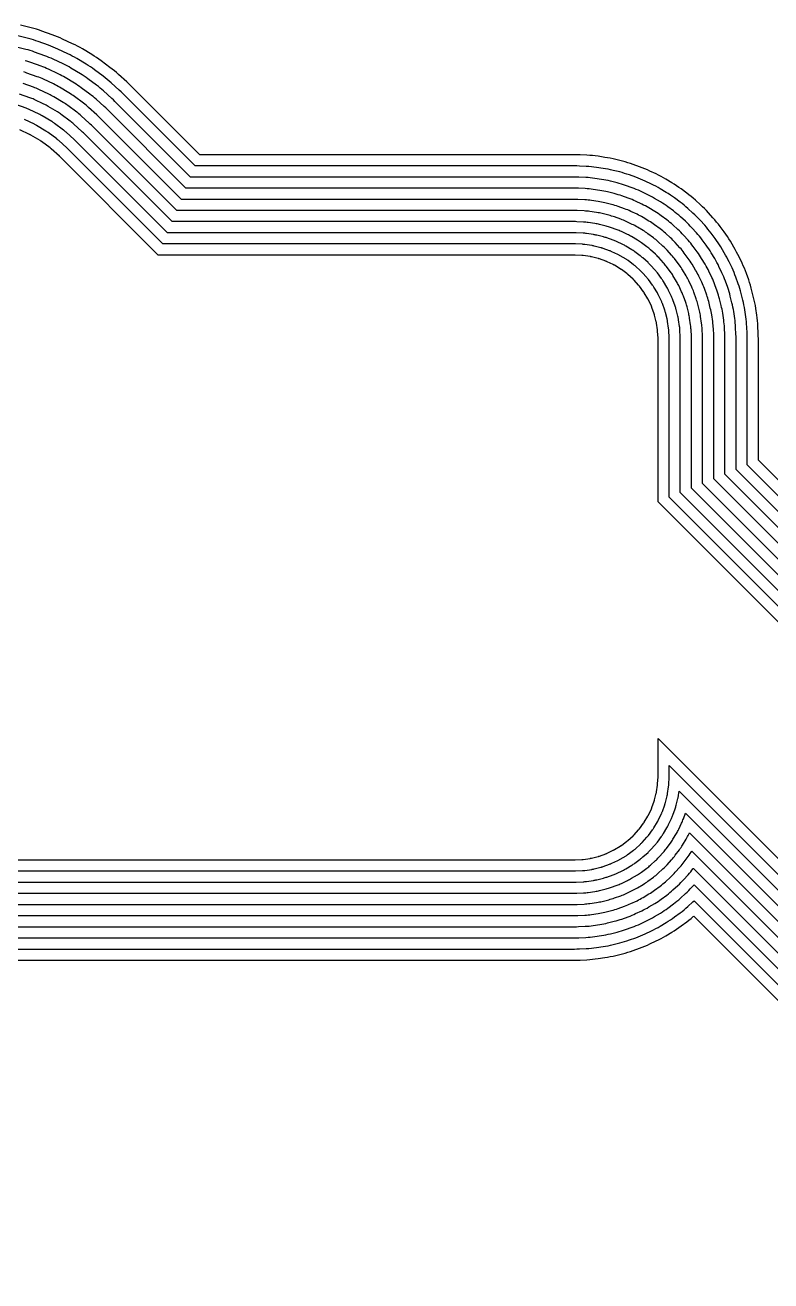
# Model space of a CAD drawing. Header units: metres. Extents: x 1.4 to 44.2, y 0.1 to 33.9.
# Drawn here: x 20.099 to 22.775, y 0.309 to 4.815 of the extents above; entities that cross this region are included whole.
import ezdxf

# ---------------------------------------------------------------- set-up
doc = ezdxf.new("R2010")
doc.units = ezdxf.units.M

msp = doc.modelspace()

# ---------------------------------------------------------------- linework, layer by layer
for points in [[(24.5309, 1.3961), (22.69, 3.237), (22.69, 3.69), (22.6899, 3.6991), (22.6896, 3.7082), (22.6884, 3.7327), (22.6878, 3.7417), (22.687, 3.7508), (22.686, 3.7598), (22.6848, 3.7688), (22.6812, 3.7931), (22.6798, 3.802), (22.6781, 3.811), (22.6762, 3.8199), (22.6741, 3.8287), (22.6682, 3.8525), (22.6658, 3.8613), (22.6633, 3.87), (22.6606, 3.8786), (22.6576, 3.8872), (22.6494, 3.9103), (22.6462, 3.9188), (22.6428, 3.9273), (22.6392, 3.9356), (22.6355, 3.9439), (22.625, 3.9661), (22.621, 3.9742), (22.6168, 3.9823), (22.6124, 3.9902), (22.6079, 3.9981), (22.5952, 4.0191), (22.5905, 4.0269), (22.5855, 4.0345), (22.5804, 4.042), (22.5751, 4.0493), (22.5605, 4.069), (22.555, 4.0762), (22.5493, 4.0833), (22.5434, 4.0903), (22.5374, 4.0971), (22.5209, 4.1153), (22.5148, 4.1219), (22.5084, 4.1284), (22.5019, 4.1348), (22.4953, 4.1409), (22.4771, 4.1574), (22.4703, 4.1634), (22.4633, 4.1693), (22.4562, 4.175), (22.449, 4.1805), (22.4293, 4.1951), (22.422, 4.2004), (22.4145, 4.2055), (22.4069, 4.2105), (22.3991, 4.2152), (22.3781, 4.2279), (22.3702, 4.2324), (22.3623, 4.2368), (22.3542, 4.241), (22.3461, 4.245), (22.3239, 4.2555), (22.3156, 4.2592), (22.3073, 4.2628), (22.2988, 4.2662), (22.2903, 4.2694), (22.2672, 4.2776), (22.2586, 4.2806), (22.25, 4.2833), (22.2413, 4.2858), (22.2325, 4.2882), (22.2087, 4.2941), (22.1999, 4.2962), (22.191, 4.2981), (22.182, 4.2998), (22.1731, 4.3012), (22.1488, 4.3048), (22.1398, 4.306), (22.1308, 4.307), (22.1217, 4.3078), (22.1127, 4.3084), (22.0882, 4.3096), (22.0791, 4.3099), (22.07, 4.31), (20.7092, 4.31), (20.4496, 4.5696), (20.4431, 4.576), (20.4365, 4.5821), (20.4074, 4.6085), (20.4006, 4.6145), (20.3936, 4.6204), (20.3865, 4.6261), (20.3793, 4.6316), (20.3478, 4.655), (20.3404, 4.6603), (20.3329, 4.6654), (20.3253, 4.6704), (20.3176, 4.6751), (20.2839, 4.6953), (20.276, 4.6999), (20.2681, 4.7043), (20.26, 4.7085), (20.2519, 4.7124), (20.2164, 4.7292), (20.2081, 4.733), (20.1998, 4.7366), (20.1913, 4.74), (20.1828, 4.7431), (20.1458, 4.7564), (20.1372, 4.7593), (20.1286, 4.762), (20.1199, 4.7646), (20.1111, 4.7669), (20.073, 4.7764)], [(24.5474, 1.4361), (22.73, 3.2536), (22.73, 3.69), (22.7299, 3.7001), (22.7295, 3.7101), (22.7283, 3.7346), (22.7277, 3.7447), (22.7268, 3.7547), (22.7257, 3.7647), (22.7244, 3.7747), (22.7208, 3.7989), (22.7192, 3.8089), (22.7173, 3.8188), (22.7152, 3.8286), (22.7129, 3.8384), (22.707, 3.8622), (22.7044, 3.8719), (22.7016, 3.8816), (22.6986, 3.8912), (22.6953, 3.9007), (22.687, 3.9238), (22.6835, 3.9332), (22.6798, 3.9426), (22.6758, 3.9518), (22.6716, 3.961), (22.6611, 3.9832), (22.6567, 3.9922), (22.6521, 4.0011), (22.6472, 4.0099), (22.6422, 4.0186), (22.6295, 4.0397), (22.6243, 4.0483), (22.6188, 4.0567), (22.6131, 4.065), (22.6072, 4.0731), (22.5926, 4.0928), (22.5865, 4.1009), (22.5802, 4.1087), (22.5737, 4.1164), (22.5671, 4.1239), (22.5506, 4.1421), (22.5437, 4.1495), (22.5367, 4.1567), (22.5295, 4.1637), (22.5221, 4.1706), (22.5039, 4.1871), (22.4964, 4.1937), (22.4887, 4.2002), (22.4809, 4.2065), (22.4728, 4.2126), (22.4531, 4.2272), (22.445, 4.2331), (22.4367, 4.2388), (22.4283, 4.2443), (22.4197, 4.2495), (22.3986, 4.2622), (22.3899, 4.2672), (22.3811, 4.2721), (22.3722, 4.2767), (22.3632, 4.2811), (22.341, 4.2916), (22.3318, 4.2958), (22.3226, 4.2998), (22.3132, 4.3035), (22.3038, 4.307), (22.2807, 4.3153), (22.2712, 4.3186), (22.2616, 4.3216), (22.2519, 4.3244), (22.2422, 4.327), (22.2184, 4.3329), (22.2086, 4.3352), (22.1988, 4.3373), (22.1889, 4.3392), (22.1789, 4.3408), (22.1547, 4.3444), (22.1447, 4.3457), (22.1347, 4.3468), (22.1247, 4.3477), (22.1146, 4.3483), (22.0901, 4.3495), (22.0801, 4.3499), (22.07, 4.35), (20.7258, 4.35), (20.4779, 4.5979), (20.4707, 4.6049), (20.4633, 4.6118), (20.4342, 4.6382), (20.4267, 4.6448), (20.419, 4.6513), (20.4111, 4.6576), (20.4031, 4.6637), (20.3716, 4.6871), (20.3634, 4.693), (20.3551, 4.6987), (20.3467, 4.7042), (20.3381, 4.7094), (20.3044, 4.7296), (20.2958, 4.7347), (20.2869, 4.7395), (20.278, 4.7442), (20.269, 4.7486), (20.2335, 4.7654), (20.2243, 4.7696), (20.2151, 4.7735), (20.2057, 4.7773), (20.1963, 4.7808), (20.1593, 4.794), (20.1498, 4.7973), (20.1402, 4.8003), (20.1305, 4.8031), (20.1208, 4.8057), (20.0827, 4.8152)], [(24.5143, 1.3561), (22.65, 3.2204), (22.65, 3.69), (22.6499, 3.6981), (22.6496, 3.7062), (22.6484, 3.7307), (22.6479, 3.7388), (22.6472, 3.7469), (22.6463, 3.7549), (22.6452, 3.7629), (22.6416, 3.7872), (22.6404, 3.7952), (22.6389, 3.8032), (22.6372, 3.8111), (22.6353, 3.819), (22.6294, 3.8428), (22.6273, 3.8506), (22.625, 3.8584), (22.6226, 3.8661), (22.62, 3.8738), (22.6117, 3.8969), (22.6089, 3.9044), (22.6059, 3.912), (22.6027, 3.9194), (22.5993, 3.9268), (22.5888, 3.949), (22.5853, 3.9562), (22.5815, 3.9634), (22.5776, 3.9705), (22.5735, 3.9775), (22.5609, 3.9986), (22.5567, 4.0055), (22.5523, 4.0122), (22.5477, 4.0189), (22.5429, 4.0255), (22.5283, 4.0452), (22.5234, 4.0516), (22.5184, 4.058), (22.5131, 4.0642), (22.5078, 4.0702), (22.4913, 4.0884), (22.4858, 4.0943), (22.4801, 4.1001), (22.4743, 4.1058), (22.4684, 4.1113), (22.4502, 4.1278), (22.4442, 4.1331), (22.438, 4.1384), (22.4316, 4.1434), (22.4252, 4.1483), (22.4055, 4.1629), (22.3989, 4.1677), (22.3922, 4.1723), (22.3855, 4.1767), (22.3786, 4.1809), (22.3575, 4.1935), (22.3505, 4.1976), (22.3434, 4.2015), (22.3362, 4.2053), (22.329, 4.2088), (22.3068, 4.2193), (22.2994, 4.2227), (22.292, 4.2259), (22.2844, 4.2289), (22.2769, 4.2317), (22.2538, 4.24), (22.2461, 4.2426), (22.2384, 4.245), (22.2306, 4.2473), (22.2228, 4.2494), (22.199, 4.2553), (22.1911, 4.2572), (22.1832, 4.2589), (22.1752, 4.2604), (22.1672, 4.2616), (22.1429, 4.2652), (22.1349, 4.2663), (22.1269, 4.2672), (22.1188, 4.2679), (22.1107, 4.2684), (22.0862, 4.2696), (22.0781, 4.2699), (22.07, 4.27), (20.6927, 4.27), (20.4213, 4.5413), (20.4155, 4.547), (20.4096, 4.5525), (20.3805, 4.5789), (20.3744, 4.5843), (20.3682, 4.5895), (20.3619, 4.5945), (20.3555, 4.5994), (20.3239, 4.6228), (20.3174, 4.6276), (20.3107, 4.6322), (20.3039, 4.6366), (20.297, 4.6408), (20.2633, 4.661), (20.2563, 4.6651), (20.2492, 4.669), (20.242, 4.6727), (20.2348, 4.6763), (20.1993, 4.6931), (20.1919, 4.6964), (20.1844, 4.6996), (20.1769, 4.7026), (20.1693, 4.7055), (20.1324, 4.7187), (20.1247, 4.7213), (20.117, 4.7238), (20.1092, 4.726), (20.1014, 4.7281), (20.0633, 4.7376)], [(24.4977, 1.3161), (22.61, 3.2039), (22.61, 3.69), (22.6099, 3.6971), (22.6097, 3.7042), (22.6085, 3.7287), (22.608, 3.7359), (22.6074, 3.7429), (22.6066, 3.75), (22.6057, 3.7571), (22.6021, 3.7813), (22.6009, 3.7884), (22.5996, 3.7954), (22.5982, 3.8023), (22.5965, 3.8092), (22.5906, 3.833), (22.5887, 3.8399), (22.5868, 3.8468), (22.5846, 3.8536), (22.5823, 3.8603), (22.574, 3.8834), (22.5716, 3.8901), (22.5689, 3.8967), (22.5661, 3.9032), (22.5631, 3.9097), (22.5526, 3.9319), (22.5495, 3.9382), (22.5462, 3.9446), (22.5428, 3.9508), (22.5392, 3.957), (22.5266, 3.978), (22.5229, 3.9841), (22.519, 3.99), (22.515, 3.9959), (22.5108, 4.0017), (22.4962, 4.0214), (22.4919, 4.027), (22.4874, 4.0326), (22.4829, 4.038), (22.4781, 4.0434), (22.4617, 4.0615), (22.4568, 4.0668), (22.4518, 4.0718), (22.4468, 4.0768), (22.4415, 4.0817), (22.4234, 4.0981), (22.418, 4.1029), (22.4126, 4.1074), (22.407, 4.1119), (22.4014, 4.1162), (22.3817, 4.1308), (22.3759, 4.135), (22.37, 4.139), (22.3641, 4.1429), (22.358, 4.1466), (22.337, 4.1592), (22.3308, 4.1628), (22.3246, 4.1662), (22.3182, 4.1695), (22.3119, 4.1726), (22.2897, 4.1831), (22.2832, 4.1861), (22.2767, 4.1889), (22.2701, 4.1916), (22.2634, 4.194), (22.2403, 4.2023), (22.2336, 4.2046), (22.2268, 4.2068), (22.2199, 4.2087), (22.213, 4.2106), (22.1892, 4.2165), (22.1823, 4.2182), (22.1754, 4.2196), (22.1684, 4.2209), (22.1613, 4.2221), (22.1371, 4.2257), (22.13, 4.2266), (22.1229, 4.2274), (22.1159, 4.228), (22.1087, 4.2285), (22.0842, 4.2297), (22.0771, 4.2299), (22.07, 4.23), (20.6761, 4.23), (20.3931, 4.5131), (20.388, 4.518), (20.3827, 4.5229), (20.3536, 4.5492), (20.3483, 4.554), (20.3429, 4.5585), (20.3373, 4.563), (20.3316, 4.5673), (20.3001, 4.5907), (20.2943, 4.5949), (20.2885, 4.5989), (20.2825, 4.6028), (20.2764, 4.6065), (20.2428, 4.6267), (20.2366, 4.6303), (20.2304, 4.6337), (20.2241, 4.637), (20.2177, 4.6401), (20.1822, 4.6569), (20.1757, 4.6599), (20.1691, 4.6627), (20.1625, 4.6653), (20.1559, 4.6678), (20.1189, 4.681), (20.1122, 4.6833), (20.1054, 4.6855), (20.0985, 4.6875)], [(24.4812, 1.2761), (22.57, 3.1873), (22.57, 3.69), (22.5699, 3.6961), (22.5697, 3.7023), (22.5685, 3.7268), (22.5681, 3.7329), (22.5676, 3.739), (22.5669, 3.7451), (22.5661, 3.7512), (22.5625, 3.7755), (22.5615, 3.7815), (22.5604, 3.7876), (22.5591, 3.7936), (22.5577, 3.7995), (22.5518, 3.8233), (22.5502, 3.8293), (22.5485, 3.8352), (22.5466, 3.841), (22.5446, 3.8468), (22.5364, 3.8699), (22.5342, 3.8757), (22.532, 3.8814), (22.5295, 3.887), (22.527, 3.8926), (22.5165, 3.9148), (22.5138, 3.9203), (22.511, 3.9257), (22.508, 3.9311), (22.5049, 3.9364), (22.4923, 3.9574), (22.4891, 3.9627), (22.4857, 3.9678), (22.4823, 3.9729), (22.4787, 3.9778), (22.4641, 3.9975), (22.4604, 4.0024), (22.4565, 4.0072), (22.4526, 4.0119), (22.4485, 4.0165), (22.432, 4.0347), (22.4279, 4.0392), (22.4236, 4.0436), (22.4192, 4.0479), (22.4147, 4.052), (22.3965, 4.0685), (22.3919, 4.0726), (22.3872, 4.0765), (22.3824, 4.0804), (22.3775, 4.0841), (22.3578, 4.0987), (22.3529, 4.1023), (22.3478, 4.1057), (22.3427, 4.1091), (22.3374, 4.1123), (22.3164, 4.1249), (22.3111, 4.128), (22.3057, 4.131), (22.3003, 4.1338), (22.2948, 4.1365), (22.2726, 4.147), (22.267, 4.1495), (22.2614, 4.152), (22.2557, 4.1542), (22.2499, 4.1564), (22.2268, 4.1646), (22.221, 4.1666), (22.2152, 4.1685), (22.2093, 4.1702), (22.2033, 4.1718), (22.1795, 4.1777), (22.1736, 4.1791), (22.1676, 4.1804), (22.1615, 4.1815), (22.1555, 4.1825), (22.1312, 4.1861), (22.1251, 4.1869), (22.119, 4.1876), (22.1129, 4.1881), (22.1068, 4.1885), (22.0823, 4.1897), (22.0761, 4.1899), (22.07, 4.19), (20.6595, 4.19), (20.3648, 4.4848), (20.3604, 4.4891), (20.3559, 4.4932), (20.3268, 4.5196), (20.3222, 4.5237), (20.3175, 4.5276), (20.3127, 4.5315), (20.3078, 4.5352), (20.2763, 4.5586), (20.2713, 4.5622), (20.2662, 4.5656), (20.2611, 4.569), (20.2559, 4.5722), (20.2222, 4.5924), (20.2169, 4.5955), (20.2115, 4.5984), (20.2061, 4.6013), (20.2006, 4.604), (20.1651, 4.6207), (20.1595, 4.6233), (20.1538, 4.6257), (20.1481, 4.628), (20.1424, 4.6301), (20.1054, 4.6434), (20.0996, 4.6454), (20.0938, 4.6472)], [(24.4646, 1.2361), (22.53, 3.1707), (22.53, 3.69), (22.5299, 3.6952), (22.5298, 3.7003), (22.5286, 3.7248), (22.5282, 3.73), (22.5278, 3.7351), (22.5272, 3.7402), (22.5265, 3.7453), (22.5229, 3.7696), (22.5221, 3.7747), (22.5212, 3.7798), (22.5201, 3.7848), (22.5189, 3.7898), (22.513, 3.8136), (22.5116, 3.8186), (22.5102, 3.8235), (22.5086, 3.8285), (22.507, 3.8333), (22.4987, 3.8564), (22.4969, 3.8613), (22.495, 3.866), (22.493, 3.8708), (22.4908, 3.8755), (22.4803, 3.8976), (22.4781, 3.9023), (22.4757, 3.9069), (22.4732, 3.9114), (22.4706, 3.9158), (22.458, 3.9369), (22.4553, 3.9413), (22.4525, 3.9456), (22.4496, 3.9498), (22.4466, 3.954), (22.4319, 3.9737), (22.4288, 3.9778), (22.4256, 3.9818), (22.4223, 3.9858), (22.4189, 3.9896), (22.4024, 4.0078), (22.3989, 4.0116), (22.3953, 4.0153), (22.3916, 4.0189), (22.3878, 4.0224), (22.3696, 4.0389), (22.3658, 4.0423), (22.3618, 4.0456), (22.3578, 4.0488), (22.3537, 4.0519), (22.334, 4.0666), (22.3298, 4.0696), (22.3256, 4.0725), (22.3213, 4.0753), (22.3169, 4.078), (22.2958, 4.0906), (22.2914, 4.0932), (22.2869, 4.0957), (22.2823, 4.0981), (22.2776, 4.1003), (22.2555, 4.1108), (22.2508, 4.113), (22.246, 4.115), (22.2413, 4.1169), (22.2364, 4.1187), (22.2133, 4.127), (22.2085, 4.1286), (22.2035, 4.1302), (22.1986, 4.1316), (22.1936, 4.133), (22.1698, 4.1389), (22.1648, 4.1401), (22.1598, 4.1412), (22.1547, 4.1421), (22.1496, 4.1429), (22.1253, 4.1465), (22.1202, 4.1472), (22.1151, 4.1478), (22.11, 4.1482), (22.1048, 4.1486), (22.0803, 4.1498), (22.0752, 4.1499), (22.07, 4.15), (20.643, 4.15), (20.3365, 4.4565), (20.3328, 4.4601), (20.329, 4.4636), (20.2999, 4.49), (20.2961, 4.4934), (20.2921, 4.4967), (20.2881, 4.4999), (20.284, 4.503), (20.2524, 4.5264), (20.2483, 4.5295), (20.244, 4.5324), (20.2397, 4.5352), (20.2353, 4.5379), (20.2016, 4.5581), (20.1972, 4.5607), (20.1927, 4.5632), (20.1881, 4.5655), (20.1835, 4.5678), (20.1479, 4.5846), (20.1433, 4.5867), (20.1385, 4.5888), (20.1337, 4.5907), (20.1289, 4.5925), (20.0919, 4.6057)], [(24.448, 1.1961), (22.49, 3.1542), (22.49, 3.69), (22.49, 3.6942), (22.4898, 3.6984), (22.4886, 3.7229), (22.4883, 3.727), (22.488, 3.7312), (22.4875, 3.7353), (22.487, 3.7395), (22.4834, 3.7637), (22.4827, 3.7678), (22.4819, 3.772), (22.4811, 3.776), (22.4801, 3.7801), (22.4742, 3.8039), (22.4731, 3.8079), (22.4719, 3.8119), (22.4707, 3.8159), (22.4693, 3.8199), (22.461, 3.843), (22.4596, 3.8469), (22.458, 3.8507), (22.4564, 3.8546), (22.4547, 3.8584), (22.4442, 3.8805), (22.4423, 3.8843), (22.4404, 3.888), (22.4384, 3.8917), (22.4363, 3.8953), (22.4237, 3.9163), (22.4215, 3.9199), (22.4192, 3.9234), (22.4169, 3.9268), (22.4144, 3.9302), (22.3998, 3.9499), (22.3973, 3.9532), (22.3947, 3.9565), (22.392, 3.9597), (22.3892, 3.9628), (22.3728, 3.981), (22.3699, 3.984), (22.367, 3.987), (22.364, 3.9899), (22.361, 3.9928), (22.3428, 4.0092), (22.3397, 4.012), (22.3365, 4.0147), (22.3332, 4.0173), (22.3299, 4.0198), (22.3102, 4.0344), (22.3068, 4.0369), (22.3034, 4.0392), (22.2999, 4.0415), (22.2963, 4.0437), (22.2753, 4.0563), (22.2717, 4.0584), (22.268, 4.0604), (22.2643, 4.0623), (22.2605, 4.0642), (22.2384, 4.0747), (22.2346, 4.0764), (22.2307, 4.078), (22.2269, 4.0796), (22.223, 4.081), (22.1999, 4.0893), (22.1959, 4.0907), (22.1919, 4.0919), (22.1879, 4.0931), (22.1839, 4.0942), (22.1601, 4.1001), (22.156, 4.1011), (22.152, 4.1019), (22.1478, 4.1027), (22.1437, 4.1034), (22.1195, 4.107), (22.1153, 4.1075), (22.1112, 4.108), (22.107, 4.1083), (22.1029, 4.1086), (22.0784, 4.1098), (22.0742, 4.11), (22.07, 4.11), (20.6264, 4.11), (20.3082, 4.4282), (20.3052, 4.4311), (20.3022, 4.434), (20.2731, 4.4603), (20.2699, 4.4631), (20.2667, 4.4658), (20.2635, 4.4684), (20.2602, 4.4709), (20.2286, 4.4943), (20.2252, 4.4968), (20.2218, 4.4991), (20.2183, 4.5014), (20.2147, 4.5036), (20.1811, 4.5238), (20.1775, 4.5259), (20.1738, 4.5279), (20.1701, 4.5298), (20.1663, 4.5316), (20.1308, 4.5484), (20.1271, 4.5502), (20.1232, 4.5518), (20.1193, 4.5534), (20.1154, 4.5548), (20.0785, 4.568)], [(24.4315, 1.1561), (22.45, 3.1376), (22.45, 3.69), (22.45, 3.6932), (22.4499, 3.6964), (22.4487, 3.7209), (22.4485, 3.7241), (22.4482, 3.7273), (22.4478, 3.7304), (22.4474, 3.7336), (22.4438, 3.7579), (22.4433, 3.761), (22.4427, 3.7641), (22.442, 3.7673), (22.4413, 3.7704), (22.4354, 3.7942), (22.4345, 3.7973), (22.4336, 3.8003), (22.4327, 3.8034), (22.4316, 3.8064), (22.4234, 3.8295), (22.4223, 3.8325), (22.4211, 3.8354), (22.4198, 3.8384), (22.4185, 3.8413), (22.408, 3.8634), (22.4066, 3.8663), (22.4051, 3.8691), (22.4036, 3.8719), (22.402, 3.8747), (22.3894, 3.8957), (22.3877, 3.8985), (22.386, 3.9011), (22.3842, 3.9038), (22.3823, 3.9063), (22.3677, 3.9261), (22.3657, 3.9286), (22.3638, 3.9311), (22.3617, 3.9335), (22.3596, 3.9359), (22.3431, 3.9541), (22.3409, 3.9564), (22.3387, 3.9587), (22.3364, 3.9609), (22.3341, 3.9631), (22.3159, 3.9796), (22.3135, 3.9817), (22.3111, 3.9838), (22.3086, 3.9857), (22.3061, 3.9877), (22.2863, 4.0023), (22.2838, 4.0042), (22.2811, 4.006), (22.2785, 4.0077), (22.2757, 4.0094), (22.2547, 4.022), (22.2519, 4.0236), (22.2491, 4.0251), (22.2463, 4.0266), (22.2434, 4.028), (22.2213, 4.0385), (22.2184, 4.0398), (22.2154, 4.0411), (22.2125, 4.0423), (22.2095, 4.0434), (22.1864, 4.0516), (22.1834, 4.0527), (22.1803, 4.0536), (22.1773, 4.0545), (22.1742, 4.0554), (22.1504, 4.0613), (22.1473, 4.062), (22.1441, 4.0627), (22.141, 4.0633), (22.1379, 4.0638), (22.1136, 4.0674), (22.1104, 4.0678), (22.1073, 4.0682), (22.1041, 4.0685), (22.1009, 4.0687), (22.0764, 4.0699), (22.0732, 4.07), (22.07, 4.07), (20.6098, 4.07), (20.2799, 4.3999), (20.2776, 4.4021), (20.2753, 4.4043), (20.2462, 4.4307), (20.2438, 4.4328), (20.2414, 4.4349), (20.2389, 4.4369), (20.2363, 4.4388), (20.2048, 4.4622), (20.2022, 4.4641), (20.1996, 4.4659), (20.1969, 4.4676), (20.1942, 4.4693), (20.1605, 4.4895), (20.1577, 4.4911), (20.1549, 4.4926), (20.1521, 4.4941), (20.1492, 4.4955), (20.1137, 4.5123), (20.1108, 4.5136), (20.1079, 4.5149), (20.1049, 4.516), (20.102, 4.5171), (20.065, 4.5304)], [(24.4149, 1.1161), (22.41, 3.121), (22.41, 3.69), (22.41, 3.6922), (22.4099, 3.6944), (22.4087, 3.7189), (22.4086, 3.7211), (22.4084, 3.7233), (22.4081, 3.7255), (22.4078, 3.7277), (22.4042, 3.752), (22.4039, 3.7542), (22.4035, 3.7563), (22.403, 3.7585), (22.4025, 3.7607), (22.3966, 3.7845), (22.396, 3.7866), (22.3954, 3.7887), (22.3947, 3.7908), (22.394, 3.7929), (22.3857, 3.816), (22.385, 3.8181), (22.3841, 3.8201), (22.3833, 3.8222), (22.3823, 3.8242), (22.3719, 3.8463), (22.3709, 3.8483), (22.3699, 3.8503), (22.3688, 3.8522), (22.3677, 3.8541), (22.3551, 3.8752), (22.3539, 3.8771), (22.3527, 3.8789), (22.3515, 3.8807), (22.3502, 3.8825), (22.3356, 3.9022), (22.3342, 3.904), (22.3328, 3.9057), (22.3314, 3.9074), (22.33, 3.9091), (22.3135, 3.9272), (22.312, 3.9288), (22.3104, 3.9304), (22.3088, 3.932), (22.3072, 3.9335), (22.2891, 3.95), (22.2874, 3.9514), (22.2857, 3.9528), (22.284, 3.9542), (22.2822, 3.9556), (22.2625, 3.9702), (22.2607, 3.9715), (22.2589, 3.9727), (22.2571, 3.9739), (22.2552, 3.9751), (22.2341, 3.9877), (22.2322, 3.9888), (22.2303, 3.9899), (22.2283, 3.9909), (22.2263, 3.9919), (22.2042, 4.0023), (22.2022, 4.0033), (22.2001, 4.0041), (22.1981, 4.005), (22.196, 4.0057), (22.1729, 4.014), (22.1708, 4.0147), (22.1687, 4.0154), (22.1666, 4.016), (22.1645, 4.0166), (22.1407, 4.0225), (22.1385, 4.023), (22.1363, 4.0235), (22.1342, 4.0239), (22.132, 4.0242), (22.1077, 4.0278), (22.1055, 4.0281), (22.1033, 4.0284), (22.1011, 4.0286), (22.0989, 4.0287), (22.0744, 4.0299), (22.0722, 4.03), (22.07, 4.03), (20.5933, 4.03), (20.2516, 4.3716), (20.2501, 4.3732), (20.2484, 4.3747), (20.2193, 4.4011), (20.2177, 4.4025), (20.216, 4.4039), (20.2143, 4.4053), (20.2125, 4.4067), (20.181, 4.4301), (20.1792, 4.4313), (20.1774, 4.4326), (20.1755, 4.4338), (20.1736, 4.435), (20.1399, 4.4552), (20.138, 4.4563), (20.1361, 4.4573), (20.1341, 4.4583), (20.1321, 4.4593), (20.0966, 4.4761)], [(24.3983, 1.0761), (22.37, 3.1045), (22.37, 3.69), (22.37, 3.6912), (22.37, 3.6925), (22.3687, 3.717), (22.3687, 3.7182), (22.3686, 3.7194), (22.3684, 3.7206), (22.3683, 3.7219), (22.3647, 3.7461), (22.3645, 3.7473), (22.3642, 3.7485), (22.364, 3.7497), (22.3637, 3.7509), (22.3577, 3.7747), (22.3574, 3.7759), (22.3571, 3.7771), (22.3567, 3.7783), (22.3563, 3.7794), (22.3481, 3.8025), (22.3476, 3.8037), (22.3472, 3.8048), (22.3467, 3.8059), (22.3462, 3.8071), (22.3357, 3.8292), (22.3352, 3.8303), (22.3346, 3.8314), (22.334, 3.8325), (22.3334, 3.8336), (22.3208, 3.8546), (22.3201, 3.8557), (22.3195, 3.8567), (22.3188, 3.8577), (22.318, 3.8587), (22.3034, 3.8784), (22.3027, 3.8794), (22.3019, 3.8803), (22.3011, 3.8813), (22.3003, 3.8822), (22.2838, 3.9004), (22.283, 3.9013), (22.2821, 3.9021), (22.2813, 3.903), (22.2804, 3.9038), (22.2622, 3.9203), (22.2613, 3.9211), (22.2603, 3.9219), (22.2594, 3.9227), (22.2584, 3.9234), (22.2387, 3.938), (22.2377, 3.9388), (22.2367, 3.9395), (22.2357, 3.9401), (22.2346, 3.9408), (22.2136, 3.9534), (22.2125, 3.954), (22.2114, 3.9546), (22.2103, 3.9552), (22.2092, 3.9557), (22.1871, 3.9662), (22.1859, 3.9667), (22.1848, 3.9672), (22.1837, 3.9676), (22.1825, 3.9681), (22.1594, 3.9763), (22.1583, 3.9767), (22.1571, 3.9771), (22.1559, 3.9774), (22.1547, 3.9777), (22.1309, 3.9837), (22.1297, 3.984), (22.1285, 3.9842), (22.1273, 3.9845), (22.1261, 3.9847), (22.1019, 3.9883), (22.1006, 3.9884), (22.0994, 3.9886), (22.0982, 3.9887), (22.097, 3.9887), (22.0725, 3.99), (22.0712, 3.99), (22.07, 3.99), (20.5767, 3.99), (20.2234, 4.3434), (20.2225, 4.3442), (20.2216, 4.345), (20.1925, 4.3714), (20.1916, 4.3722), (20.1906, 4.373), (20.1897, 4.3738), (20.1887, 4.3745), (20.1571, 4.3979), (20.1561, 4.3986), (20.1551, 4.3993), (20.1541, 4.4), (20.1531, 4.4007), (20.1194, 4.4208), (20.1183, 4.4215), (20.1172, 4.4221), (20.1161, 4.4226), (20.115, 4.4232), (20.0795, 4.4399)], [(19.98, 1.82), (22.07, 1.82), (22.0712, 1.82), (22.0725, 1.8201), (22.097, 1.8213), (22.0982, 1.8214), (22.0994, 1.8215), (22.1006, 1.8216), (22.1019, 1.8218), (22.1261, 1.8254), (22.1273, 1.8256), (22.1285, 1.8258), (22.1297, 1.826), (22.1309, 1.8263), (22.1547, 1.8323), (22.1559, 1.8326), (22.1571, 1.8329), (22.1583, 1.8333), (22.1594, 1.8337), (22.1825, 1.842), (22.1837, 1.8424), (22.1848, 1.8428), (22.1859, 1.8433), (22.1871, 1.8438), (22.2092, 1.8543), (22.2103, 1.8549), (22.2114, 1.8554), (22.2125, 1.856), (22.2136, 1.8566), (22.2346, 1.8693), (22.2357, 1.8699), (22.2367, 1.8706), (22.2377, 1.8713), (22.2387, 1.872), (22.2584, 1.8866), (22.2594, 1.8873), (22.2603, 1.8881), (22.2613, 1.8889), (22.2622, 1.8897), (22.2804, 1.9062), (22.2813, 1.907), (22.2821, 1.9079), (22.283, 1.9088), (22.2838, 1.9097), (22.3003, 1.9278), (22.3011, 1.9288), (22.3019, 1.9297), (22.3027, 1.9307), (22.3034, 1.9316), (22.318, 1.9513), (22.3188, 1.9523), (22.3195, 1.9533), (22.3201, 1.9544), (22.3208, 1.9554), (22.3334, 1.9765), (22.334, 1.9775), (22.3346, 1.9786), (22.3352, 1.9797), (22.3357, 1.9808), (22.3462, 2.003), (22.3467, 2.0041), (22.3472, 2.0052), (22.3476, 2.0063), (22.3481, 2.0075), (22.3563, 2.0306), (22.3567, 2.0318), (22.3571, 2.0329), (22.3574, 2.0341), (22.3577, 2.0353), (22.3637, 2.0591), (22.364, 2.0603), (22.3642, 2.0615), (22.3645, 2.0627), (22.3647, 2.0639), (22.3683, 2.0882), (22.3684, 2.0894), (22.3686, 2.0906), (22.3687, 2.0918), (22.3687, 2.0931), (22.37, 2.1176), (22.37, 2.1188), (22.37, 2.12), (22.37, 2.2556), (24.0618, 0.5638)], [(19.98, 1.78), (22.07, 1.78), (22.0722, 1.78), (22.0744, 1.7801), (22.0989, 1.7813), (22.1011, 1.7815), (22.1033, 1.7816), (22.1055, 1.7819), (22.1077, 1.7822), (22.132, 1.7858), (22.1342, 1.7861), (22.1363, 1.7865), (22.1385, 1.787), (22.1407, 1.7875), (22.1645, 1.7935), (22.1666, 1.794), (22.1687, 1.7947), (22.1708, 1.7953), (22.1729, 1.796), (22.196, 1.8043), (22.1981, 1.8051), (22.2001, 1.8059), (22.2022, 1.8068), (22.2042, 1.8077), (22.2263, 1.8182), (22.2283, 1.8191), (22.2303, 1.8202), (22.2322, 1.8212), (22.2341, 1.8223), (22.2552, 1.8349), (22.2571, 1.8361), (22.2589, 1.8373), (22.2607, 1.8386), (22.2625, 1.8399), (22.2822, 1.8545), (22.284, 1.8558), (22.2857, 1.8572), (22.2874, 1.8586), (22.2891, 1.8601), (22.3072, 1.8766), (22.3088, 1.8781), (22.3104, 1.8796), (22.312, 1.8812), (22.3135, 1.8828), (22.33, 1.901), (22.3314, 1.9026), (22.3328, 1.9043), (22.3342, 1.906), (22.3356, 1.9078), (22.3502, 1.9275), (22.3515, 1.9293), (22.3527, 1.9311), (22.3539, 1.933), (22.3551, 1.9349), (22.3677, 1.9559), (22.3688, 1.9578), (22.3699, 1.9597), (22.3709, 1.9617), (22.3719, 1.9637), (22.3823, 1.9859), (22.3833, 1.9879), (22.3841, 1.9899), (22.385, 1.992), (22.3857, 1.994), (22.394, 2.0171), (22.3947, 2.0192), (22.3954, 2.0213), (22.396, 2.0234), (22.3966, 2.0256), (22.4025, 2.0494), (22.403, 2.0515), (22.4035, 2.0537), (22.4039, 2.0559), (22.4042, 2.058), (22.4078, 2.0823), (22.4081, 2.0845), (22.4084, 2.0867), (22.4086, 2.0889), (22.4087, 2.0911), (22.4099, 2.1156), (22.41, 2.1178), (22.41, 2.12), (22.41, 2.159), (24.0335, 0.5355)], [(19.98, 1.74), (22.07, 1.74), (22.0732, 1.7401), (22.0764, 1.7402), (22.1009, 1.7414), (22.1041, 1.7416), (22.1073, 1.7418), (22.1104, 1.7422), (22.1136, 1.7426), (22.1379, 1.7462), (22.141, 1.7467), (22.1441, 1.7473), (22.1473, 1.748), (22.1504, 1.7487), (22.1742, 1.7547), (22.1773, 1.7555), (22.1803, 1.7564), (22.1834, 1.7573), (22.1864, 1.7584), (22.2095, 1.7666), (22.2125, 1.7678), (22.2154, 1.7689), (22.2184, 1.7702), (22.2213, 1.7715), (22.2434, 1.782), (22.2463, 1.7834), (22.2491, 1.7849), (22.2519, 1.7864), (22.2547, 1.788), (22.2757, 1.8006), (22.2785, 1.8023), (22.2811, 1.8041), (22.2838, 1.8059), (22.2863, 1.8077), (22.3061, 1.8223), (22.3086, 1.8243), (22.3111, 1.8263), (22.3135, 1.8283), (22.3159, 1.8304), (22.3341, 1.8469), (22.3364, 1.8491), (22.3387, 1.8513), (22.3409, 1.8536), (22.3431, 1.8559), (22.3596, 1.8741), (22.3617, 1.8765), (22.3638, 1.8789), (22.3657, 1.8814), (22.3677, 1.884), (22.3823, 1.9037), (22.3842, 1.9063), (22.386, 1.9089), (22.3877, 1.9116), (22.3894, 1.9143), (22.402, 1.9353), (22.4036, 1.9381), (22.4051, 1.9409), (22.4066, 1.9437), (22.408, 1.9466), (22.4185, 1.9688), (22.4198, 1.9717), (22.4211, 1.9746), (22.4223, 1.9776), (22.4234, 1.9805), (22.4316, 2.0036), (22.4327, 2.0067), (22.4336, 2.0097), (22.4345, 2.0128), (22.4354, 2.0159), (22.4413, 2.0397), (22.442, 2.0428), (22.4427, 2.0459), (22.4433, 2.049), (22.4438, 2.0522), (22.4459, 2.0665), (24.0052, 0.5072)], [(19.98, 1.7), (22.07, 1.7), (22.0742, 1.7001), (22.0784, 1.7002), (22.1029, 1.7014), (22.107, 1.7017), (22.1112, 1.702), (22.1153, 1.7025), (22.1195, 1.7031), (22.1437, 1.7067), (22.1478, 1.7073), (22.152, 1.7081), (22.156, 1.7089), (22.1601, 1.7099), (22.1839, 1.7159), (22.1879, 1.7169), (22.1919, 1.7181), (22.1959, 1.7194), (22.1999, 1.7207), (22.223, 1.729), (22.2269, 1.7304), (22.2307, 1.732), (22.2346, 1.7336), (22.2384, 1.7354), (22.2605, 1.7459), (22.2643, 1.7477), (22.268, 1.7496), (22.2717, 1.7516), (22.2753, 1.7537), (22.2963, 1.7663), (22.2999, 1.7685), (22.3034, 1.7708), (22.3068, 1.7732), (22.3102, 1.7756), (22.3299, 1.7902), (22.3332, 1.7927), (22.3365, 1.7953), (22.3397, 1.798), (22.3428, 1.8008), (22.361, 1.8173), (22.364, 1.8201), (22.367, 1.823), (22.3699, 1.826), (22.3728, 1.8291), (22.3892, 1.8472), (22.392, 1.8504), (22.3947, 1.8536), (22.3973, 1.8568), (22.3998, 1.8601), (22.4144, 1.8799), (22.4169, 1.8832), (22.4192, 1.8867), (22.4215, 1.8902), (22.4237, 1.8937), (22.4363, 1.9148), (22.4384, 1.9184), (22.4404, 1.922), (22.4423, 1.9257), (22.4442, 1.9295), (22.4547, 1.9517), (22.4564, 1.9555), (22.458, 1.9593), (22.4596, 1.9632), (22.461, 1.9671), (22.4684, 1.9875), (23.977, 0.4789)], [(19.98, 1.66), (22.07, 1.66), (22.0752, 1.6601), (22.0803, 1.6603), (22.1048, 1.6615), (22.11, 1.6618), (22.1151, 1.6622), (22.1202, 1.6628), (22.1253, 1.6635), (22.1496, 1.6671), (22.1547, 1.6679), (22.1598, 1.6689), (22.1648, 1.6699), (22.1698, 1.6711), (22.1936, 1.6771), (22.1986, 1.6784), (22.2035, 1.6798), (22.2085, 1.6814), (22.2133, 1.6831), (22.2364, 1.6913), (22.2413, 1.6931), (22.246, 1.695), (22.2508, 1.6971), (22.2555, 1.6992), (22.2776, 1.7097), (22.2823, 1.712), (22.2869, 1.7143), (22.2914, 1.7168), (22.2958, 1.7194), (22.3169, 1.732), (22.3213, 1.7347), (22.3256, 1.7375), (22.3298, 1.7405), (22.334, 1.7435), (22.3537, 1.7581), (22.3578, 1.7612), (22.3618, 1.7644), (22.3658, 1.7677), (22.3696, 1.7712), (22.3878, 1.7876), (22.3916, 1.7911), (22.3953, 1.7947), (22.3989, 1.7984), (22.4024, 1.8022), (22.4189, 1.8204), (22.4223, 1.8242), (22.4256, 1.8282), (22.4288, 1.8322), (22.4319, 1.8363), (22.4466, 1.856), (22.4496, 1.8602), (22.4525, 1.8645), (22.4553, 1.8688), (22.458, 1.8732), (22.4706, 1.8942), (22.4732, 1.8987), (22.4757, 1.9032), (22.4781, 1.9077), (22.4803, 1.9124), (22.4825, 1.9169), (23.9487, 0.4506)], [(19.98, 1.62), (22.07, 1.62), (22.0761, 1.6201), (22.0823, 1.6203), (22.1068, 1.6215), (22.1129, 1.6219), (22.119, 1.6224), (22.1251, 1.6231), (22.1312, 1.6239), (22.1555, 1.6275), (22.1615, 1.6285), (22.1676, 1.6296), (22.1736, 1.6309), (22.1795, 1.6323), (22.2033, 1.6383), (22.2093, 1.6398), (22.2152, 1.6415), (22.221, 1.6434), (22.2268, 1.6454), (22.2499, 1.6537), (22.2557, 1.6558), (22.2614, 1.6581), (22.267, 1.6605), (22.2726, 1.663), (22.2948, 1.6735), (22.3003, 1.6762), (22.3057, 1.6791), (22.3111, 1.682), (22.3164, 1.6851), (22.3374, 1.6977), (22.3427, 1.7009), (22.3478, 1.7043), (22.3529, 1.7077), (22.3578, 1.7113), (22.3775, 1.726), (22.3824, 1.7297), (22.3872, 1.7335), (22.3919, 1.7375), (22.3965, 1.7415), (22.4147, 1.758), (22.4192, 1.7622), (22.4236, 1.7665), (22.4279, 1.7709), (22.432, 1.7753), (22.4485, 1.7935), (22.4526, 1.7981), (22.4565, 1.8028), (22.4604, 1.8076), (22.4641, 1.8125), (22.4787, 1.8322), (22.4823, 1.8372), (22.4857, 1.8422), (22.4891, 1.8474), (22.4915, 1.8513), (23.9204, 0.4223)], [(19.98, 1.58), (22.07, 1.58), (22.0771, 1.5801), (22.0842, 1.5804), (22.1087, 1.5816), (22.1159, 1.582), (22.1229, 1.5826), (22.13, 1.5834), (22.1371, 1.5844), (22.1613, 1.588), (22.1684, 1.5891), (22.1754, 1.5904), (22.1823, 1.5919), (22.1892, 1.5935), (22.213, 1.5995), (22.2199, 1.6013), (22.2268, 1.6033), (22.2336, 1.6054), (22.2403, 1.6077), (22.2634, 1.616), (22.2701, 1.6185), (22.2767, 1.6211), (22.2832, 1.6239), (22.2897, 1.6269), (22.3119, 1.6374), (22.3182, 1.6405), (22.3246, 1.6438), (22.3308, 1.6472), (22.337, 1.6508), (22.358, 1.6634), (22.3641, 1.6671), (22.37, 1.671), (22.3759, 1.675), (22.3817, 1.6792), (22.4014, 1.6938), (22.407, 1.6981), (22.4126, 1.7026), (22.418, 1.7072), (22.4234, 1.7119), (22.4415, 1.7284), (22.4468, 1.7332), (22.4518, 1.7382), (22.4568, 1.7433), (22.4617, 1.7485), (22.4781, 1.7667), (22.4829, 1.772), (22.4874, 1.7774), (22.4919, 1.783), (22.4962, 1.7887), (22.4968, 1.7894), (23.8921, 0.3941)], [(19.98, 1.54), (22.07, 1.54), (22.0781, 1.5401), (22.0862, 1.5404), (22.1107, 1.5416), (22.1188, 1.5421), (22.1269, 1.5428), (22.1349, 1.5437), (22.1429, 1.5448), (22.1672, 1.5484), (22.1752, 1.5497), (22.1832, 1.5512), (22.1911, 1.5528), (22.199, 1.5547), (22.2228, 1.5607), (22.2306, 1.5627), (22.2384, 1.565), (22.2461, 1.5674), (22.2538, 1.5701), (22.2769, 1.5783), (22.2844, 1.5812), (22.292, 1.5842), (22.2994, 1.5874), (22.3068, 1.5907), (22.329, 1.6012), (22.3362, 1.6048), (22.3434, 1.6085), (22.3505, 1.6124), (22.3575, 1.6165), (22.3786, 1.6291), (22.3855, 1.6333), (22.3922, 1.6378), (22.3989, 1.6423), (22.4055, 1.6471), (22.4252, 1.6617), (22.4316, 1.6666), (22.438, 1.6717), (22.4442, 1.6769), (22.4502, 1.6822), (22.4684, 1.6987), (22.4743, 1.7042), (22.4801, 1.7099), (22.4858, 1.7157), (22.4913, 1.7216), (22.4992, 1.7304), (23.8638, 0.3658)], [(19.98, 1.5), (22.07, 1.5), (22.0791, 1.5001), (22.0882, 1.5005), (22.1127, 1.5017), (22.1217, 1.5022), (22.1308, 1.503), (22.1398, 1.504), (22.1488, 1.5052), (22.1731, 1.5088), (22.182, 1.5103), (22.191, 1.5119), (22.1999, 1.5138), (22.2087, 1.5159), (22.2325, 1.5219), (22.2413, 1.5242), (22.25, 1.5267), (22.2586, 1.5295), (22.2672, 1.5324), (22.2903, 1.5407), (22.2988, 1.5438), (22.3073, 1.5472), (22.3156, 1.5508), (22.3239, 1.5546), (22.3461, 1.5651), (22.3542, 1.569), (22.3623, 1.5732), (22.3702, 1.5776), (22.3781, 1.5822), (22.3991, 1.5948), (22.4069, 1.5995), (22.4145, 1.6045), (22.422, 1.6096), (22.4293, 1.615), (22.449, 1.6296), (22.4562, 1.6351), (22.4633, 1.6407), (22.4703, 1.6466), (22.4771, 1.6526), (22.4953, 1.6691), (22.4998, 1.6733), (23.8356, 0.3375)], [(19.98, 1.46), (22.07, 1.46), (22.0801, 1.4601), (22.0901, 1.4605), (22.1146, 1.4617), (22.1247, 1.4623), (22.1347, 1.4632), (22.1447, 1.4643), (22.1547, 1.4657), (22.1789, 1.4693), (22.1889, 1.4709), (22.1988, 1.4727), (22.2086, 1.4748), (22.2184, 1.4771), (22.2422, 1.4831), (22.2519, 1.4856), (22.2616, 1.4884), (22.2712, 1.4915), (22.2807, 1.4947), (22.3038, 1.503), (22.3132, 1.5065), (22.3226, 1.5103), (22.3318, 1.5142), (22.341, 1.5184), (22.3632, 1.5289), (22.3722, 1.5333), (22.3811, 1.5379), (22.3899, 1.5428), (22.3986, 1.5479), (22.4197, 1.5605), (22.4283, 1.5658), (22.4367, 1.5712), (22.445, 1.5769), (22.4531, 1.5828), (22.4728, 1.5974), (22.4809, 1.6035), (22.4887, 1.6098), (22.4964, 1.6163), (22.4984, 1.6181), (23.8073, 0.3092)]]:
    msp.add_lwpolyline(points)

doc.saveas('drawing.dxf')
